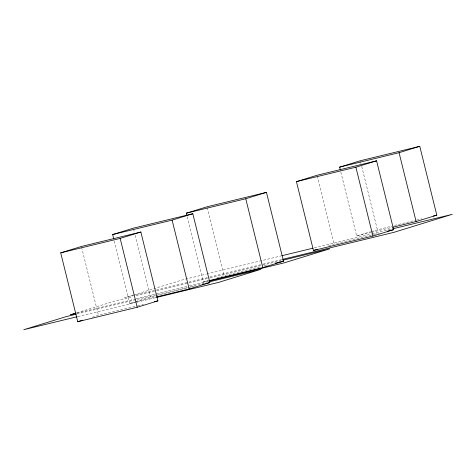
<?xml version="1.0" encoding="UTF-8"?>
<svg xmlns="http://www.w3.org/2000/svg" width="476" height="476" viewBox="0 0 476 476"><rect width="100%" height="100%" fill="white"/><g stroke="black" fill="none" stroke-linecap="round" stroke-linejoin="round"><path stroke-width="0.36" stroke-dasharray="2.38 1.78" d="M133.072 295.138L124.629 297.744L188.121 282.322M133.78 294.918L183.058 279.721L206.15 274.111M76.874 312.774L115.656 300.814L132.953 296.613M114.258 241.011L129.698 303.408L150.404 297.024L195.529 286.064M187.181 216.77L203.335 282.036L208.167 280.548M217.139 277.782L224.041 275.652L261.288 266.608M92.237 317.236L98.449 315.32L137.13 305.925M340.858 172.157L356.655 235.989L370.453 231.729M371.143 231.52L391.683 226.124M328.654 245.806L334.176 244.099L373.571 234.531M394.55 225.428L416.036 220.209M416.756 220.037L421.772 218.817M356.655 235.989L370.977 232.508M371.697 232.336L391.754 227.463M206.87 273.938L281.191 255.886M314.38 247.829L371.387 233.984M372.107 233.811L393.033 228.724M374.285 234.359L379.301 233.139M188.847 282.149L209.047 277.24M209.773 277.062L262.443 264.275M263.168 264.097L281.929 259.539M135.833 295.911L156.009 291.014M156.729 290.836L209.339 278.061M210.059 277.883L282.125 260.384M264.156 265.911L267.738 265.043M203.335 282.036L208.351 280.822M77.011 313.154L135.386 298.982M136.106 298.803L188.716 286.028M189.436 285.856L208.173 281.304M76.88 314.029L187.276 287.218M190.168 286.516L206.762 282.482M129.698 303.408L134.714 302.189M135.428 302.016L156.199 296.97M77.921 316.546L136.368 302.349M137.088 302.177L155.848 297.619M137.844 305.753L143.573 304.36M360.499 161.465L361.028 163.619M361.736 166.487L377.355 229.605M317.313 175.965L334.176 244.099M207.179 207.518L224.041 275.652M133.542 228.885L134.428 232.472M135.136 235.34L150.404 297.024M81.586 247.181L98.449 315.32"/><path stroke-width="0.71" d="M113.722 238.857L112.657 234.555L133.363 228.171L192.816 213.73L209.856 282.583L189.15 288.968L156.919 296.798M186.83 215.336L186.294 213.183L207 206.798L266.453 192.358L283.494 261.211L262.788 267.601L209.065 280.644M60.702 252.851L81.408 246.467L140.86 232.026L157.901 300.88L137.195 307.264L77.743 321.705L60.702 252.851L120.154 238.411L140.86 232.026M340.322 170.003L339.614 167.135L360.32 160.751L419.772 146.31L436.813 215.164L416.107 221.548L392.468 227.29M296.429 181.636L317.135 175.245L376.587 160.811L393.628 229.664L372.922 236.048L313.47 250.489L296.429 181.636L355.881 167.195L376.587 160.811M112.657 234.555L172.11 220.12L192.816 213.73M186.294 213.183L245.753 198.748L266.453 192.358M339.614 167.135L399.067 152.695L419.772 146.31M76.166 312.994L70.525 314.731L75.571 313.505M77.743 321.705L82.574 320.217M313.47 250.489L317.611 249.21M433.231 216.033L436.813 215.164M281.911 255.713L312.94 248.18M393.033 228.724L452.2 214.355L393.771 232.377L282.649 259.366M387.178 231.229L393.628 229.664M282.845 260.211L329.69 248.835L284.559 262.752L208.893 281.126M275.616 263.127L283.494 261.211M76.154 314.202L66.051 316.659L23.8 329.69L77.195 316.718M208.928 281.959L260.878 269.339L218.627 282.375L156.568 297.446M201.979 284.499L204.127 283.976M205.561 283.625L209.856 282.583M154.319 301.748L157.901 300.88M399.067 152.695L416.107 221.548M355.881 167.195L372.922 236.048M245.753 198.748L262.788 267.601M172.11 220.12L189.15 288.968M120.154 238.411L137.195 307.264"/></g></svg>
